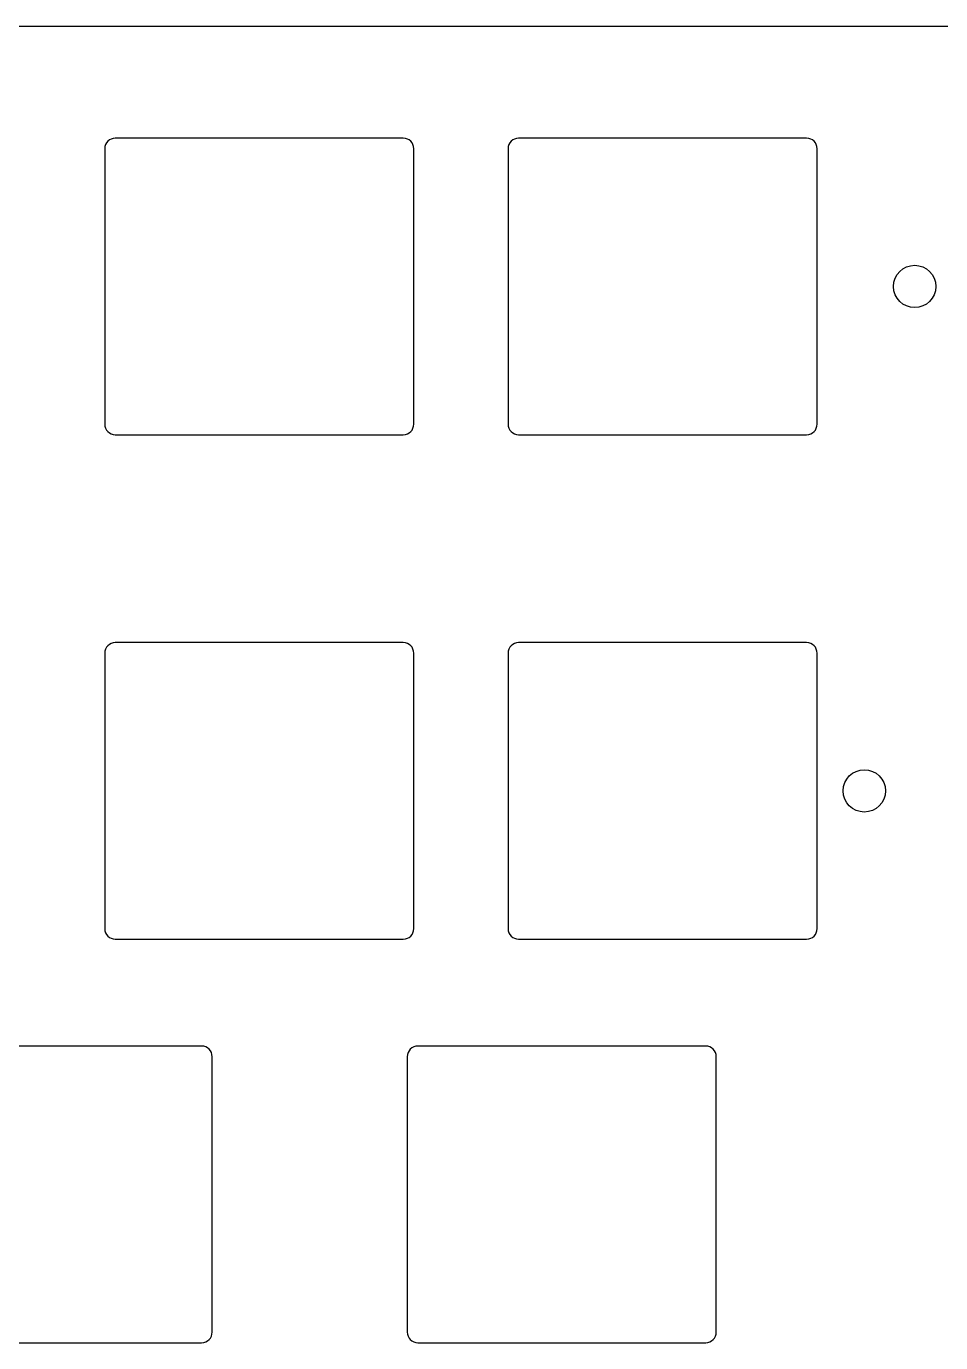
# Model space of a CAD drawing. Header units: millimetres. Extents: x -11 to 340, y -118 to 18.
# Drawn here: x 236.6 to 279.8, y -49.9 to 12.3 of the extents above; entities that cross this region are included whole.
import ezdxf

# ---------------------------------------------------------------- set-up
doc = ezdxf.new("R2010")
doc.units = ezdxf.units.MM
doc.header["$MEASUREMENT"] = 0
doc.layers.get('0').update_dxf_attribs({"linetype": 'CONTINUOUS'})
doc.layers.add('BLACK', color=7, linetype='CONTINUOUS')

msp = doc.modelspace()

# ---------------------------------------------------------------- linework, layer by layer
for points in [[(240.35, 6.5), (240.35, -6.5, 0.414212391), (240.85, -7), (254.45, -7, 0.414213562), (254.95, -6.5), (254.95, 6.5, 0.414213562), (254.45, 7), (240.85, 7, 0.414212391)], [(240.35, -17.3125), (240.35, -30.3125, 0.414212391), (240.85, -30.8125), (254.45, -30.8125, 0.414213562), (254.95, -30.3125), (254.95, -17.3125, 0.414213562), (254.45, -16.8125), (240.85, -16.8125, 0.414212391)], [(259.4, -17.3125), (259.4, -30.3125, 0.414212391), (259.9, -30.8125), (273.5, -30.8125, 0.414213562), (274, -30.3125), (274, -17.3125, 0.414213562), (273.5, -16.8125), (259.9, -16.8125, 0.414212391)], [(254.6375, -36.3625), (254.6375, -49.3625, 0.414212391), (255.1375, -49.8625), (268.7375, -49.8625, 0.414213562), (269.2375, -49.3625), (269.2375, -36.3625, 0.414213562), (268.7375, -35.8625), (255.1375, -35.8625, 0.414212391)]]:
    msp.add_lwpolyline(points, format="xyb", close=True)
msp.add_circle((276.225, -23.8125), 1)
at = {"layer": 'BLACK', "linetype": 'Continuous'}
for p, q in [((172.55, 12.28), (300.3125, 12.28)), ((273.5, 7), (259.9, 7)), ((259.4, 6.5), (259.4, -6.5)), ((274, -6.5), (274, 6.5)), ((259.9, -7), (273.5, -7)), ((244.925, -35.8625), (231.325, -35.8625)), ((245.425, -49.3625), (245.425, -36.3625)), ((231.325, -49.8625), (244.925, -49.8625))]:
    msp.add_line(p, q, dxfattribs=at)
at = {"layer": 'BLACK'}
msp.add_circle((278.60625, 0), 1, dxfattribs=at)
for centre, start, end in [((259.9, 6.5), 90, 180), ((273.5, 6.5), 0, 90), ((259.9, -6.5), 180, 270), ((273.5, -6.5), 270, 0), ((244.925, -36.3625), 0, 90), ((244.925, -49.3625), 270, 0)]:
    msp.add_arc(centre, 0.5, start, end, dxfattribs=at)

doc.saveas('drawing.dxf')
